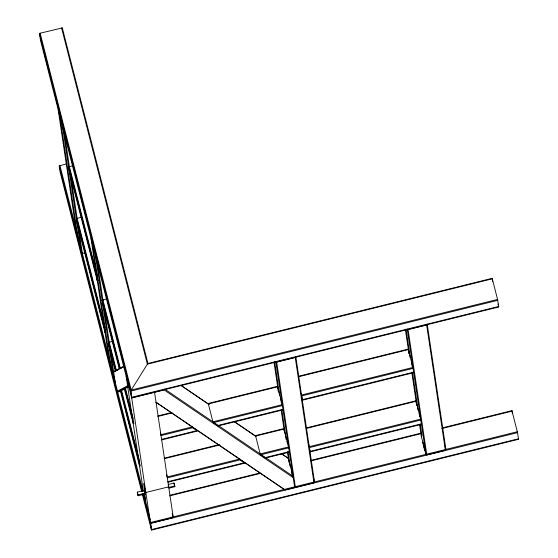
<?xml version="1.0" encoding="UTF-8"?>
<svg xmlns="http://www.w3.org/2000/svg" width="558" height="558" viewBox="0 0 558 558"><rect width="100%" height="100%" fill="white"/><g stroke="black" fill="none" stroke-linecap="round" stroke-linejoin="round"><path stroke-width="0.84" d="M40.148 33.201L131.2 390.07L147.368 364.158L492.302 278.826L497.562 299.437L498.761 306.977L131.681 397.784L130.691 391.13L39.465 33.571L40.148 33.201L62.315 27.921L147.933 363.488L492.156 278.337L492.302 278.826M313.98 482.796L295.252 357.525L295.796 356.66L314.517 481.931L313.98 482.796L295.412 487.385L294.519 486.876M445.382 450.285L426.661 325.014L427.198 324.149L445.919 449.42L445.382 450.285L426.814 454.882L425.921 454.365L421.367 436.502L419.574 424.492M421.367 436.502L421.904 435.638L420.237 424.485M141.565 491.305L60.236 172.541L59.239 165.886L66.514 163.885M90.473 251.191L97.985 280.639L97.238 280.618L69.332 171.236L68.69 166.926L73.091 165.635M93.256 283.513L105.706 332.31L104.967 332.289L77.053 222.907L76.411 218.603L81.559 217.125M97.238 280.618L96.597 276.315L97.28 275.938L69.373 166.556M102.205 300.246L119.545 368.189L119.14 368.406L102.853 304.556L102.205 300.246L106.613 298.955M104.967 332.289L104.318 327.985L105.002 327.616L77.095 218.234M108.524 342.528L115.611 370.31L115.213 370.526L109.173 346.832L108.524 342.528L112.186 341.419M124.274 365.853L113.609 371.593L115.101 371.223M123.743 366.739L113.009 372.521L114.467 382.258M116.824 391.514L127.559 385.731M128.389 386.303L117.724 392.051L121.1 391.214M69.408 166.8L63.64 128.194L62.754 127.684L81.475 252.955L82.361 253.465L85.339 252.725M121.763 367.638L120.277 368.008L102.895 299.876M119.837 368.238L121.323 367.875M118.575 369.57L116.343 370.121L109.208 342.152M117.396 369.989L115.911 370.359L110.554 349.371M128.333 387.203L125.362 387.936L133.25 418.877L132.567 419.253L124.629 388.124L124.225 388.34L133.216 423.557L133.955 423.578L124.922 388.173L127.901 387.433M124.406 389.317L121.428 390.049L139.57 461.159L138.886 461.529L120.695 390.237L120.298 390.454L139.528 465.832L140.274 465.853L132.351 434.787M124.713 389.365L120.995 390.286L124.636 404.557M131.2 390.07L497.562 299.437M130.691 391.13L497.764 300.323M132.253 397.115L498.615 306.481L498.761 306.977M154.566 392.323L173.287 517.594L150.437 523.251L131.716 397.98L164.171 389.951L293.215 477.648M156.045 402.234L285.089 489.938L294.694 487.559L275.798 361.605L276.684 362.114L295.252 357.525M425.921 454.365L407.2 329.101L408.093 329.611L426.661 325.014M298.509 376.252L408.233 349.106L413.143 368.343L301.732 395.908L302.373 400.212L413.785 372.653L413.638 372.158L302.227 399.723L302.373 400.212M298.656 376.741L408.379 349.601M157.788 415.933L171.913 412.439M208.392 403.413L277.528 386.31L282.439 405.547L213.302 422.65L218.115 425.928L283.08 409.858L282.934 409.363L218.157 425.391M157.921 416.428L171.962 412.955M277.675 386.806L208.35 403.95L212.905 421.82L282.236 404.669M301.732 395.908L301.529 395.022L412.934 367.464M197.469 430.504L161.527 439.397L161.674 439.892L197.427 431.048L192.608 427.77L161.032 435.582L160.83 434.703L192.217 426.933M164.129 458.209L218.966 444.642M255.683 435.554L283.848 428.593L288.758 447.83L260.593 454.798L265.413 458.069L289.4 452.133L289.253 451.645L265.455 457.532M164.268 458.697L219.803 444.963M283.994 429.081L255.641 436.098L260.195 453.961L288.549 446.944M306.237 427.923L415.954 400.784L420.865 420.021L309.453 447.579L310.102 451.882L421.506 424.324L421.36 423.836L309.955 451.394L310.102 451.882M306.384 428.411L416.101 401.272M244.767 462.652L167.846 481.68L167.993 482.168L244.718 463.189L239.905 459.911L167.351 477.864L167.149 476.978L239.508 459.081M309.453 447.579L309.251 446.693L420.655 419.135M145.645 493.9L138.14 495.755L137.414 492.916L137.296 492.135L144.801 490.273M168.153 484.497L173.991 483.054L174.717 485.899L174.828 486.681L168.997 488.124M138.14 495.755L138.021 494.974L145.526 493.119M168.042 487.546L174.717 485.899M170.246 495.176L259.895 473.003M311.49 460.238L421.436 433.036M442.578 427.805L511.93 410.653L517.538 432.638L518.535 439.292L151.462 530.1L142.206 493.837M169.674 495.846L260.984 473.261M310.862 460.922L421.618 433.517M441.908 428.502L512.077 411.141M150.974 522.386L517.336 431.752M517.538 432.638L150.465 523.446L151.462 530.1M152.027 529.43L518.389 438.804L518.535 439.292M39.465 33.571L40.462 40.225L41.201 40.246L131.388 393.739M69.332 171.236L70.078 171.257M60.236 172.541L60.975 172.561M77.053 222.907L77.799 222.928M102.853 304.556L103.593 304.57L107.868 321.324M109.173 346.832L109.912 346.853M181.064 385.411L209.152 404.501M234.353 421.632L255.962 436.314M281.888 453.933L288.367 458.334L292.922 476.204L164.736 389.079M180.89 385.411L209.006 404.515M234.234 421.667L255.864 436.363M281.818 454.003L288.305 458.411L288.549 460.064M155.989 402.311L284.175 489.436M497.98 304.012L498.406 305.658M445.089 446.149L445.919 449.42M423.18 444.58L424.61 450.187M301.111 393.39L301.529 395.022M308.204 442.606L309.251 446.693M313.889 479.475L314.517 481.931M294.282 485.962L294.694 487.559M61.575 27.9L147.368 364.158M174.828 486.681L173.991 483.054M160.411 433.064L160.83 434.703M166.521 474.523L167.149 476.978M168.286 485.258L168.69 486.827L145.833 492.477L143.615 483.451L145.059 494.046L144.334 491.2M172.234 513.472L173.287 517.594M40.462 40.225L131.716 397.98M70.294 172.094L76.09 194.812M76.516 196.5L90.04 249.503M68.69 166.926L96.597 276.315M108.294 323.005L115.136 349.81M115.562 351.484L119.621 367.401M125.062 406.238L130.209 426.389M130.635 428.07L131.918 433.106M78.015 223.772L78.873 227.134M79.299 228.815L92.823 281.825M76.411 218.603L104.318 327.985M144.941 493.265L144.215 490.419L145.659 501.014L144.041 494.339M59.922 165.517L81.231 249.035M82.096 252.411L143.008 491.173M143.657 493.704L150.325 519.854M59.239 165.886L142.339 491.465M142.932 493.928L151.595 527.742M137.296 492.135L138.021 494.974M278.17 390.621L278.379 391.5M492.156 278.337L492.651 281.664M511.93 410.653L512.307 413.143M408.093 329.611L426.814 454.882M411.476 361.737L412.174 366.432M419.197 413.408L419.665 416.54M424.464 448.639L424.694 450.208M406.008 329.248L410.193 357.671M412.418 372.144L418.033 410.13M422.825 442.229L423.062 443.798M405.338 329.255L408.93 353.277M411.874 373.009L416.749 405.617M408.233 349.106L408.875 353.416M415.954 400.784L416.338 403.364M276.684 362.114L295.412 487.385M280.772 398.942L281.239 402.074M287.091 441.218L287.44 443.568M291.464 470.478L292.197 475.402M274.599 361.751L279.607 395.657M281.783 409.802L286.156 439.502M288.067 451.847L290.195 466.523M274.062 362.616L278.421 391.793M281.113 409.809L284.573 432.973M287.398 451.847L288.932 462.15M277.528 386.31L277.919 388.898M283.848 428.593L284.106 430.316M126.101 375.994L143.315 491.145M143.818 494.514L144.829 501.265M62.315 27.921L62.566 29.581M103 300.574L96.457 256.813L95.564 256.303L114.292 381.574L115.178 382.084L109.919 346.909M103.251 302.29L109.277 342.612M69.924 170.232L77.109 218.283M77.618 221.714L82.361 253.465M58.73 108.956L58.192 109.821L76.913 235.085L77.457 234.227L58.73 108.956M91.547 237.575L91.01 238.44L109.731 363.711L110.268 362.846L91.547 237.575"/></g></svg>
